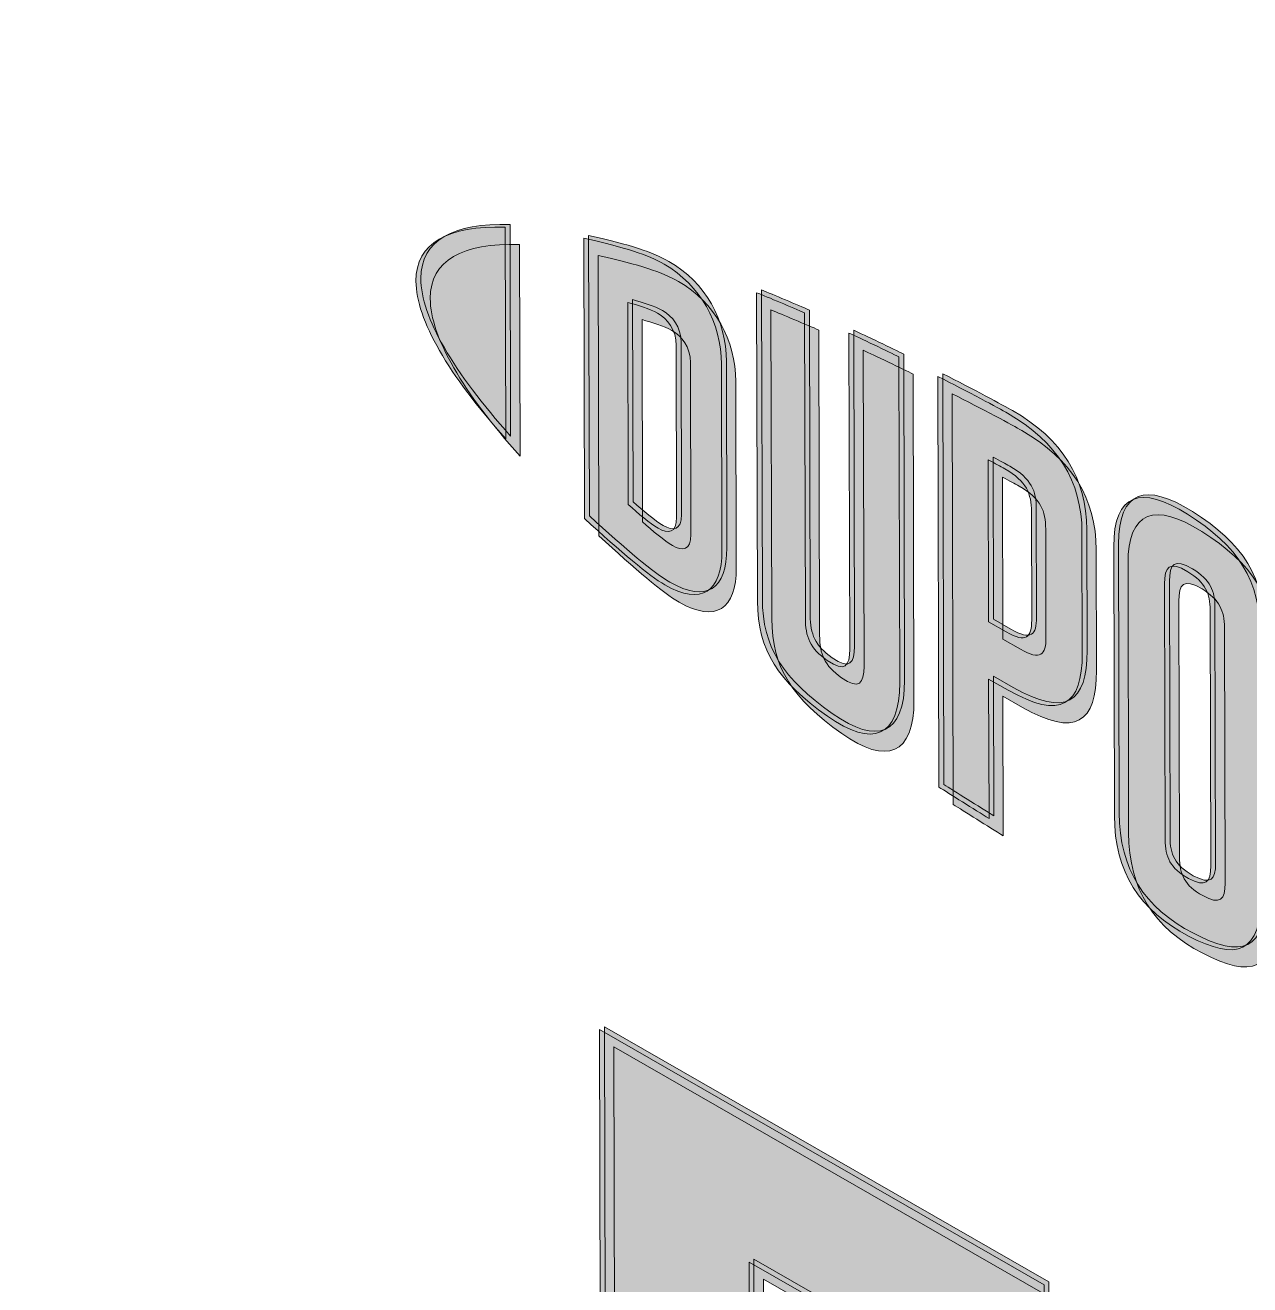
# Model space of a CAD drawing. Header units: inches. Extents: x -17.6 to 82.3, y -15.1 to 23.2.
# Drawn here: x 54.4845 to 54.6071, y -1.4089 to -1.2829 of the extents above; entities that cross this region are included whole.
import ezdxf

# ---------------------------------------------------------------- set-up
doc = ezdxf.new("R2010")
doc.units = ezdxf.units.IN
doc.header["$MEASUREMENT"] = 0
doc.layers.add('G-ANNO-TTLB', color=7, linetype='Continuous', lineweight=0)
doc.layers.add('TYVEK', color=7, linetype='Continuous', lineweight=0)

# ---------------------------------------------------------------- blocks, each defined once
blk = doc.blocks.new('Block_192')
at = {"layer": 'TYVEK', "true_color": 0x000000, "transparency": 33554687}
h = blk.add_hatch(color=18, dxfattribs=at)
h.dxf.hatch_style = 2
edge = h.paths.add_edge_path()
edge.add_spline(control_points=[(54.54363, -1.46938), (54.54363, -1.46938), (54.54343, -1.38509), (54.54343, -1.38509), (54.54343, -1.38509), (54.58792, -1.41063), (54.58792, -1.41063), (54.58792, -1.41063), (54.58795, -1.42532), (54.58795, -1.42532), (54.58795, -1.42532), (54.5584, -1.40835), (54.5584, -1.40835), (54.5584, -1.40835), (54.55845, -1.43123), (54.55845, -1.43123), (54.55845, -1.43123), (54.58331, -1.4455), (54.58331, -1.4455), (54.58331, -1.4455), (54.58334, -1.46019), (54.58334, -1.46019), (54.58334, -1.46019), (54.55849, -1.44592), (54.55849, -1.44592), (54.55849, -1.44592), (54.55857, -1.47796), (54.55857, -1.47796), (54.55857, -1.47796), (54.54363, -1.46938), (54.54363, -1.46938)], knot_values=[0, 0, 0, 0, 1, 1, 1, 2, 2, 2, 3, 3, 3, 4, 4, 4, 5, 5, 5, 6, 6, 6, 7, 7, 7, 8, 8, 8, 9, 9, 9, 10, 10, 10, 10], degree=3, periodic=0)
at = {"layer": 'TYVEK'}
blk.add_open_spline([(54.54363, -1.46938), (54.54363, -1.46938), (54.54343, -1.38509), (54.54343, -1.38509), (54.54343, -1.38509), (54.58792, -1.41063), (54.58792, -1.41063), (54.58792, -1.41063), (54.58795, -1.42532), (54.58795, -1.42532), (54.58795, -1.42532), (54.5584, -1.40835), (54.5584, -1.40835), (54.5584, -1.40835), (54.55845, -1.43123), (54.55845, -1.43123), (54.55845, -1.43123), (54.58331, -1.4455), (54.58331, -1.4455), (54.58331, -1.4455), (54.58334, -1.46019), (54.58334, -1.46019), (54.58334, -1.46019), (54.55849, -1.44592), (54.55849, -1.44592), (54.55849, -1.44592), (54.55857, -1.47796), (54.55857, -1.47796), (54.55857, -1.47796), (54.54363, -1.46938), (54.54363, -1.46938)], degree=3, knots=[0, 0, 0, 0, 1, 1, 1, 2, 2, 2, 3, 3, 3, 4, 4, 4, 5, 5, 5, 6, 6, 6, 7, 7, 7, 8, 8, 8, 9, 9, 9, 10, 10, 10, 10], dxfattribs=at)
blk = doc.blocks.new('Block_193')
at = {"layer": 'TYVEK', "true_color": 0x000000, "transparency": 33554687}
h = blk.add_hatch(color=18, dxfattribs=at)
h.dxf.hatch_style = 2
edge = h.paths.add_edge_path()
edge.add_spline(control_points=[(54.52506, -1.31021), (54.52507, -1.31408), (54.52834, -1.31959), (54.53404, -1.32597), (54.53404, -1.32597), (54.53399, -1.30481), (54.53399, -1.30481), (54.5283, -1.30463), (54.52505, -1.30636), (54.52506, -1.31021)], knot_values=[0, 0, 0, 0, 1, 1, 1, 2, 2, 2, 3, 3, 3, 3], degree=3, periodic=0)
h = blk.add_hatch(color=18, dxfattribs=at)
h.dxf.hatch_style = 2
edge = h.paths.add_edge_path()
edge.add_spline(control_points=[(54.55114, -1.33382), (54.55114, -1.33544), (54.5503, -1.3355), (54.54929, -1.33492), (54.5485, -1.33446), (54.54729, -1.33344), (54.54629, -1.33255), (54.54629, -1.33255), (54.54625, -1.31232), (54.54625, -1.31232), (54.54723, -1.31259), (54.54845, -1.31296), (54.54924, -1.31341), (54.55025, -1.31399), (54.55109, -1.31501), (54.5511, -1.31664), (54.5511, -1.31664), (54.55114, -1.33382), (54.55114, -1.33382)], knot_values=[0, 0, 0, 0, 1, 1, 1, 2, 2, 2, 3, 3, 3, 4, 4, 4, 5, 5, 5, 6, 6, 6, 6], degree=3, periodic=0)
edge = h.paths.add_edge_path()
edge.add_spline(control_points=[(54.54989, -1.3085), (54.5483, -1.30758), (54.546, -1.30681), (54.54186, -1.3059), (54.54186, -1.3059), (54.54192, -1.33395), (54.54192, -1.33395), (54.54558, -1.33732), (54.54837, -1.33967), (54.54996, -1.34059), (54.55363, -1.34269), (54.55569, -1.34129), (54.55568, -1.33714), (54.55568, -1.33714), (54.55563, -1.31852), (54.55563, -1.31852), (54.55562, -1.31437), (54.55355, -1.3106), (54.54989, -1.3085)], knot_values=[0, 0, 0, 0, 1, 1, 1, 2, 2, 2, 3, 3, 3, 4, 4, 4, 5, 5, 5, 6, 6, 6, 6], degree=3, periodic=0)
h = blk.add_hatch(color=18, dxfattribs=at)
h.dxf.hatch_style = 2
edge = h.paths.add_edge_path()
edge.add_spline(control_points=[(54.56846, -1.34704), (54.56846, -1.34867), (54.56798, -1.34942), (54.56622, -1.34816), (54.56449, -1.34693), (54.56403, -1.34582), (54.56402, -1.3439), (54.56402, -1.3439), (54.56395, -1.31337), (54.56395, -1.31337), (54.5628, -1.31286), (54.56025, -1.3118), (54.55915, -1.31135), (54.55915, -1.31135), (54.55923, -1.34223), (54.55923, -1.34223), (54.55924, -1.34716), (54.56132, -1.35026), (54.56623, -1.35373), (54.57073, -1.35691), (54.57347, -1.35587), (54.57346, -1.3504), (54.57346, -1.3504), (54.57338, -1.31778), (54.57338, -1.31778), (54.57244, -1.3173), (54.56937, -1.31583), (54.56838, -1.31539), (54.56838, -1.31539), (54.56846, -1.34704), (54.56846, -1.34704)], knot_values=[0, 0, 0, 0, 1, 1, 1, 2, 2, 2, 3, 3, 3, 4, 4, 4, 5, 5, 5, 6, 6, 6, 7, 7, 7, 8, 8, 8, 9, 9, 9, 10, 10, 10, 10], degree=3, periodic=0)
h = blk.add_hatch(color=18, dxfattribs=at)
h.dxf.hatch_style = 2
edge = h.paths.add_edge_path()
edge.add_spline(control_points=[(54.58667, -1.34411), (54.58667, -1.34587), (54.58614, -1.34646), (54.58411, -1.3453), (54.58411, -1.3453), (54.58235, -1.3443), (54.58235, -1.3443), (54.58235, -1.3443), (54.58231, -1.32808), (54.58231, -1.32808), (54.58309, -1.32849), (54.58351, -1.32871), (54.58398, -1.32898), (54.58618, -1.33025), (54.58664, -1.33147), (54.58664, -1.33327), (54.58664, -1.33327), (54.58667, -1.34411), (54.58667, -1.34411)], knot_values=[0, 0, 0, 0, 1, 1, 1, 2, 2, 2, 3, 3, 3, 4, 4, 4, 5, 5, 5, 6, 6, 6, 6], degree=3, periodic=0)
edge = h.paths.add_edge_path()
edge.add_spline(control_points=[(54.58426, -1.32342), (54.58338, -1.32292), (54.58021, -1.32122), (54.57729, -1.31974), (54.57729, -1.31974), (54.57739, -1.36083), (54.57739, -1.36083), (54.57838, -1.36146), (54.58099, -1.36311), (54.5824, -1.36396), (54.5824, -1.36396), (54.58236, -1.35001), (54.58236, -1.35001), (54.58236, -1.35001), (54.58432, -1.35113), (54.58432, -1.35113), (54.58957, -1.35412), (54.59174, -1.35266), (54.59173, -1.34744), (54.59173, -1.34744), (54.5917, -1.33534), (54.5917, -1.33534), (54.59169, -1.33023), (54.58923, -1.32627), (54.58426, -1.32342)], knot_values=[0, 0, 0, 0, 1, 1, 1, 2, 2, 2, 3, 3, 3, 4, 4, 4, 5, 5, 5, 6, 6, 6, 7, 7, 7, 8, 8, 8, 8], degree=3, periodic=0)
h = blk.add_hatch(color=18, dxfattribs=at)
h.dxf.hatch_style = 2
edge = h.paths.add_edge_path()
edge.add_spline(control_points=[(54.60459, -1.36872), (54.60459, -1.37034), (54.60412, -1.37092), (54.60235, -1.36996), (54.60053, -1.36897), (54.60003, -1.36779), (54.60002, -1.3661), (54.60002, -1.3661), (54.59996, -1.34049), (54.59996, -1.34049), (54.59996, -1.33881), (54.60045, -1.33816), (54.60228, -1.33927), (54.60405, -1.34034), (54.60452, -1.34148), (54.60452, -1.34311), (54.60452, -1.34311), (54.60459, -1.36872), (54.60459, -1.36872)], knot_values=[0, 0, 0, 0, 1, 1, 1, 2, 2, 2, 3, 3, 3, 4, 4, 4, 5, 5, 5, 6, 6, 6, 6], degree=3, periodic=0)
edge = h.paths.add_edge_path()
edge.add_spline(control_points=[(54.60226, -1.33352), (54.59762, -1.3306), (54.59486, -1.33138), (54.59488, -1.33679), (54.59488, -1.33679), (54.59494, -1.36367), (54.59494, -1.36367), (54.59496, -1.36938), (54.59746, -1.37316), (54.60236, -1.37573), (54.60716, -1.37824), (54.60966, -1.37758), (54.60964, -1.3715), (54.60964, -1.3715), (54.60958, -1.34585), (54.60958, -1.34585), (54.60957, -1.34006), (54.6073, -1.3367), (54.60226, -1.33352)], knot_values=[0, 0, 0, 0, 1, 1, 1, 2, 2, 2, 3, 3, 3, 4, 4, 4, 5, 5, 5, 6, 6, 6, 6], degree=3, periodic=0)
at = {"layer": 'TYVEK'}
for points, knots in [([(54.52506, -1.31021), (54.52507, -1.31408), (54.52834, -1.31959), (54.53404, -1.32597), (54.53404, -1.32597), (54.53399, -1.30481), (54.53399, -1.30481), (54.5283, -1.30463), (54.52505, -1.30636), (54.52506, -1.31021)], [0, 0, 0, 0, 1, 1, 1, 2, 2, 2, 3, 3, 3, 3]), ([(54.54989, -1.3085), (54.5483, -1.30758), (54.546, -1.30681), (54.54186, -1.3059), (54.54186, -1.3059), (54.54192, -1.33395), (54.54192, -1.33395), (54.54558, -1.33732), (54.54837, -1.33967), (54.54996, -1.34059), (54.55363, -1.34269), (54.55569, -1.34129), (54.55568, -1.33714), (54.55568, -1.33714), (54.55563, -1.31852), (54.55563, -1.31852), (54.55562, -1.31437), (54.55355, -1.3106), (54.54989, -1.3085)], [0, 0, 0, 0, 1, 1, 1, 2, 2, 2, 3, 3, 3, 4, 4, 4, 5, 5, 5, 6, 6, 6, 6]), ([(54.56846, -1.34704), (54.56846, -1.34867), (54.56798, -1.34942), (54.56622, -1.34816), (54.56449, -1.34693), (54.56403, -1.34582), (54.56402, -1.3439), (54.56402, -1.3439), (54.56395, -1.31337), (54.56395, -1.31337), (54.5628, -1.31286), (54.56025, -1.3118), (54.55915, -1.31135), (54.55915, -1.31135), (54.55923, -1.34223), (54.55923, -1.34223), (54.55924, -1.34716), (54.56132, -1.35026), (54.56623, -1.35373), (54.57073, -1.35691), (54.57347, -1.35587), (54.57346, -1.3504), (54.57346, -1.3504), (54.57338, -1.31778), (54.57338, -1.31778), (54.57244, -1.3173), (54.56937, -1.31583), (54.56838, -1.31539), (54.56838, -1.31539), (54.56846, -1.34704), (54.56846, -1.34704)], [0, 0, 0, 0, 1, 1, 1, 2, 2, 2, 3, 3, 3, 4, 4, 4, 5, 5, 5, 6, 6, 6, 7, 7, 7, 8, 8, 8, 9, 9, 9, 10, 10, 10, 10]), ([(54.55114, -1.33382), (54.55114, -1.33544), (54.5503, -1.3355), (54.54929, -1.33492), (54.5485, -1.33446), (54.54729, -1.33344), (54.54629, -1.33255), (54.54629, -1.33255), (54.54625, -1.31232), (54.54625, -1.31232), (54.54723, -1.31259), (54.54845, -1.31296), (54.54924, -1.31341), (54.55025, -1.31399), (54.55109, -1.31501), (54.5511, -1.31664), (54.5511, -1.31664), (54.55114, -1.33382), (54.55114, -1.33382)], [0, 0, 0, 0, 1, 1, 1, 2, 2, 2, 3, 3, 3, 4, 4, 4, 5, 5, 5, 6, 6, 6, 6]), ([(54.58426, -1.32342), (54.58338, -1.32292), (54.58021, -1.32122), (54.57729, -1.31974), (54.57729, -1.31974), (54.57739, -1.36083), (54.57739, -1.36083), (54.57838, -1.36146), (54.58099, -1.36311), (54.5824, -1.36396), (54.5824, -1.36396), (54.58236, -1.35001), (54.58236, -1.35001), (54.58236, -1.35001), (54.58432, -1.35113), (54.58432, -1.35113), (54.58957, -1.35412), (54.59174, -1.35266), (54.59173, -1.34744), (54.59173, -1.34744), (54.5917, -1.33534), (54.5917, -1.33534), (54.59169, -1.33023), (54.58923, -1.32627), (54.58426, -1.32342)], [0, 0, 0, 0, 1, 1, 1, 2, 2, 2, 3, 3, 3, 4, 4, 4, 5, 5, 5, 6, 6, 6, 7, 7, 7, 8, 8, 8, 8]), ([(54.58667, -1.34411), (54.58667, -1.34587), (54.58614, -1.34646), (54.58411, -1.3453), (54.58411, -1.3453), (54.58235, -1.3443), (54.58235, -1.3443), (54.58235, -1.3443), (54.58231, -1.32808), (54.58231, -1.32808), (54.58309, -1.32849), (54.58351, -1.32871), (54.58398, -1.32898), (54.58618, -1.33025), (54.58664, -1.33147), (54.58664, -1.33327), (54.58664, -1.33327), (54.58667, -1.34411), (54.58667, -1.34411)], [0, 0, 0, 0, 1, 1, 1, 2, 2, 2, 3, 3, 3, 4, 4, 4, 5, 5, 5, 6, 6, 6, 6]), ([(54.60226, -1.33352), (54.59762, -1.3306), (54.59486, -1.33138), (54.59488, -1.33679), (54.59488, -1.33679), (54.59494, -1.36367), (54.59494, -1.36367), (54.59496, -1.36938), (54.59746, -1.37316), (54.60236, -1.37573), (54.60716, -1.37824), (54.60966, -1.37758), (54.60964, -1.3715), (54.60964, -1.3715), (54.60958, -1.34585), (54.60958, -1.34585), (54.60957, -1.34006), (54.6073, -1.3367), (54.60226, -1.33352)], [0, 0, 0, 0, 1, 1, 1, 2, 2, 2, 3, 3, 3, 4, 4, 4, 5, 5, 5, 6, 6, 6, 6]), ([(54.60459, -1.36872), (54.60459, -1.37034), (54.60412, -1.37092), (54.60235, -1.36996), (54.60053, -1.36897), (54.60003, -1.36779), (54.60002, -1.3661), (54.60002, -1.3661), (54.59996, -1.34049), (54.59996, -1.34049), (54.59996, -1.33881), (54.60045, -1.33816), (54.60228, -1.33927), (54.60405, -1.34034), (54.60452, -1.34148), (54.60452, -1.34311), (54.60452, -1.34311), (54.60459, -1.36872), (54.60459, -1.36872)], [0, 0, 0, 0, 1, 1, 1, 2, 2, 2, 3, 3, 3, 4, 4, 4, 5, 5, 5, 6, 6, 6, 6])]:
    blk.add_open_spline(points, degree=3, knots=knots, dxfattribs=at)
blk = doc.blocks.new('Block_191')
at = {"layer": 'TYVEK'}
for name in ['Block_193', 'Block_192']:
    blk.add_blockref(name, (0, 0), dxfattribs=at)
blk = doc.blocks.new('Block_203')
at = {"layer": 'TYVEK', "true_color": 0x000000, "transparency": 33554687}
h = blk.add_hatch(color=18, dxfattribs=at)
h.dxf.hatch_style = 2
edge = h.paths.add_edge_path()
edge.add_spline(control_points=[(54.54269, -1.46738), (54.54269, -1.46738), (54.54248, -1.38308), (54.54248, -1.38308), (54.54248, -1.38308), (54.58697, -1.40862), (54.58697, -1.40862), (54.58697, -1.40862), (54.58701, -1.42332), (54.58701, -1.42332), (54.58701, -1.42332), (54.55745, -1.40635), (54.55745, -1.40635), (54.55745, -1.40635), (54.55751, -1.42923), (54.55751, -1.42923), (54.55751, -1.42923), (54.58237, -1.4435), (54.58237, -1.4435), (54.58237, -1.4435), (54.5824, -1.45819), (54.5824, -1.45819), (54.5824, -1.45819), (54.55755, -1.44392), (54.55755, -1.44392), (54.55755, -1.44392), (54.55762, -1.47595), (54.55762, -1.47595), (54.55762, -1.47595), (54.54269, -1.46738), (54.54269, -1.46738)], knot_values=[0, 0, 0, 0, 1, 1, 1, 2, 2, 2, 3, 3, 3, 4, 4, 4, 5, 5, 5, 6, 6, 6, 7, 7, 7, 8, 8, 8, 9, 9, 9, 10, 10, 10, 10], degree=3, periodic=0)
at = {"layer": 'TYVEK'}
blk.add_open_spline([(54.54269, -1.46738), (54.54269, -1.46738), (54.54248, -1.38308), (54.54248, -1.38308), (54.54248, -1.38308), (54.58697, -1.40862), (54.58697, -1.40862), (54.58697, -1.40862), (54.58701, -1.42332), (54.58701, -1.42332), (54.58701, -1.42332), (54.55745, -1.40635), (54.55745, -1.40635), (54.55745, -1.40635), (54.55751, -1.42923), (54.55751, -1.42923), (54.55751, -1.42923), (54.58237, -1.4435), (54.58237, -1.4435), (54.58237, -1.4435), (54.5824, -1.45819), (54.5824, -1.45819), (54.5824, -1.45819), (54.55755, -1.44392), (54.55755, -1.44392), (54.55755, -1.44392), (54.55762, -1.47595), (54.55762, -1.47595), (54.55762, -1.47595), (54.54269, -1.46738), (54.54269, -1.46738)], degree=3, knots=[0, 0, 0, 0, 1, 1, 1, 2, 2, 2, 3, 3, 3, 4, 4, 4, 5, 5, 5, 6, 6, 6, 7, 7, 7, 8, 8, 8, 9, 9, 9, 10, 10, 10, 10], dxfattribs=at)
blk = doc.blocks.new('Block_204')
at = {"layer": 'TYVEK', "true_color": 0x000000, "transparency": 33554687}
h = blk.add_hatch(color=18, dxfattribs=at)
h.dxf.hatch_style = 2
edge = h.paths.add_edge_path()
edge.add_spline(control_points=[(54.52412, -1.3082), (54.52412, -1.31208), (54.5274, -1.31758), (54.5331, -1.32397), (54.5331, -1.32397), (54.53305, -1.30281), (54.53305, -1.30281), (54.52736, -1.30263), (54.52411, -1.30436), (54.52412, -1.3082)], knot_values=[0, 0, 0, 0, 1, 1, 1, 2, 2, 2, 3, 3, 3, 3], degree=3, periodic=0)
h = blk.add_hatch(color=18, dxfattribs=at)
h.dxf.hatch_style = 2
edge = h.paths.add_edge_path()
edge.add_spline(control_points=[(54.5502, -1.33181), (54.5502, -1.33344), (54.54936, -1.33349), (54.54835, -1.33291), (54.54756, -1.33246), (54.54634, -1.33143), (54.54535, -1.33055), (54.54535, -1.33055), (54.5453, -1.31032), (54.5453, -1.31032), (54.54629, -1.31059), (54.54751, -1.31095), (54.54829, -1.3114), (54.54931, -1.31199), (54.55015, -1.31301), (54.55016, -1.31463), (54.55016, -1.31463), (54.5502, -1.33181), (54.5502, -1.33181)], knot_values=[0, 0, 0, 0, 1, 1, 1, 2, 2, 2, 3, 3, 3, 4, 4, 4, 5, 5, 5, 6, 6, 6, 6], degree=3, periodic=0)
edge = h.paths.add_edge_path()
edge.add_spline(control_points=[(54.54894, -1.30649), (54.54735, -1.30558), (54.54506, -1.30481), (54.54091, -1.3039), (54.54091, -1.3039), (54.54098, -1.33195), (54.54098, -1.33195), (54.54464, -1.33532), (54.54743, -1.33767), (54.54902, -1.33858), (54.55269, -1.34069), (54.55475, -1.33929), (54.55474, -1.33514), (54.55474, -1.33514), (54.55469, -1.31652), (54.55469, -1.31652), (54.55468, -1.31237), (54.55261, -1.3086), (54.54894, -1.30649)], knot_values=[0, 0, 0, 0, 1, 1, 1, 2, 2, 2, 3, 3, 3, 4, 4, 4, 5, 5, 5, 6, 6, 6, 6], degree=3, periodic=0)
h = blk.add_hatch(color=18, dxfattribs=at)
h.dxf.hatch_style = 2
edge = h.paths.add_edge_path()
edge.add_spline(control_points=[(54.56751, -1.34504), (54.56752, -1.34666), (54.56704, -1.34741), (54.56528, -1.34616), (54.56355, -1.34493), (54.56309, -1.34382), (54.56308, -1.34189), (54.56308, -1.34189), (54.56301, -1.31137), (54.56301, -1.31137), (54.56186, -1.31085), (54.55931, -1.3098), (54.55821, -1.30935), (54.55821, -1.30935), (54.55829, -1.34022), (54.55829, -1.34022), (54.5583, -1.34515), (54.56038, -1.34826), (54.56529, -1.35173), (54.56979, -1.35491), (54.57253, -1.35386), (54.57252, -1.34839), (54.57252, -1.34839), (54.57244, -1.31578), (54.57244, -1.31578), (54.5715, -1.3153), (54.56843, -1.31383), (54.56744, -1.31338), (54.56744, -1.31338), (54.56751, -1.34504), (54.56751, -1.34504)], knot_values=[0, 0, 0, 0, 1, 1, 1, 2, 2, 2, 3, 3, 3, 4, 4, 4, 5, 5, 5, 6, 6, 6, 7, 7, 7, 8, 8, 8, 9, 9, 9, 10, 10, 10, 10], degree=3, periodic=0)
h = blk.add_hatch(color=18, dxfattribs=at)
h.dxf.hatch_style = 2
edge = h.paths.add_edge_path()
edge.add_spline(control_points=[(54.58573, -1.3421), (54.58573, -1.34387), (54.5852, -1.34446), (54.58316, -1.3433), (54.58316, -1.3433), (54.58141, -1.34229), (54.58141, -1.34229), (54.58141, -1.34229), (54.58137, -1.32608), (54.58137, -1.32608), (54.58215, -1.32648), (54.58257, -1.32671), (54.58304, -1.32698), (54.58524, -1.32824), (54.5857, -1.32947), (54.5857, -1.33127), (54.5857, -1.33127), (54.58573, -1.3421), (54.58573, -1.3421)], knot_values=[0, 0, 0, 0, 1, 1, 1, 2, 2, 2, 3, 3, 3, 4, 4, 4, 5, 5, 5, 6, 6, 6, 6], degree=3, periodic=0)
edge = h.paths.add_edge_path()
edge.add_spline(control_points=[(54.58331, -1.32141), (54.58244, -1.32091), (54.57927, -1.31922), (54.57635, -1.31774), (54.57635, -1.31774), (54.57645, -1.35883), (54.57645, -1.35883), (54.57744, -1.35946), (54.58005, -1.36111), (54.58146, -1.36196), (54.58146, -1.36196), (54.58142, -1.34801), (54.58142, -1.34801), (54.58142, -1.34801), (54.58338, -1.34912), (54.58338, -1.34912), (54.58863, -1.35212), (54.5908, -1.35066), (54.59079, -1.34544), (54.59079, -1.34544), (54.59076, -1.33333), (54.59076, -1.33333), (54.59074, -1.32822), (54.58829, -1.32427), (54.58331, -1.32141)], knot_values=[0, 0, 0, 0, 1, 1, 1, 2, 2, 2, 3, 3, 3, 4, 4, 4, 5, 5, 5, 6, 6, 6, 7, 7, 7, 8, 8, 8, 8], degree=3, periodic=0)
h = blk.add_hatch(color=18, dxfattribs=at)
h.dxf.hatch_style = 2
edge = h.paths.add_edge_path()
edge.add_spline(control_points=[(54.60364, -1.36672), (54.60365, -1.36834), (54.60318, -1.36891), (54.60141, -1.36796), (54.59958, -1.36697), (54.59909, -1.36578), (54.59908, -1.3641), (54.59908, -1.3641), (54.59902, -1.33849), (54.59902, -1.33849), (54.59902, -1.3368), (54.59951, -1.33616), (54.60133, -1.33726), (54.60311, -1.33834), (54.60358, -1.33948), (54.60358, -1.3411), (54.60358, -1.3411), (54.60364, -1.36672), (54.60364, -1.36672)], knot_values=[0, 0, 0, 0, 1, 1, 1, 2, 2, 2, 3, 3, 3, 4, 4, 4, 5, 5, 5, 6, 6, 6, 6], degree=3, periodic=0)
edge = h.paths.add_edge_path()
edge.add_spline(control_points=[(54.60132, -1.33152), (54.59668, -1.3286), (54.59392, -1.32938), (54.59394, -1.33479), (54.59394, -1.33479), (54.594, -1.36166), (54.594, -1.36166), (54.59402, -1.36737), (54.59652, -1.37116), (54.60142, -1.37373), (54.60622, -1.37624), (54.60872, -1.37557), (54.6087, -1.3695), (54.6087, -1.3695), (54.60864, -1.34385), (54.60864, -1.34385), (54.60862, -1.33806), (54.60636, -1.3347), (54.60132, -1.33152)], knot_values=[0, 0, 0, 0, 1, 1, 1, 2, 2, 2, 3, 3, 3, 4, 4, 4, 5, 5, 5, 6, 6, 6, 6], degree=3, periodic=0)
at = {"layer": 'TYVEK'}
for points, knots in [([(54.52412, -1.3082), (54.52412, -1.31208), (54.5274, -1.31758), (54.5331, -1.32397), (54.5331, -1.32397), (54.53305, -1.30281), (54.53305, -1.30281), (54.52736, -1.30263), (54.52411, -1.30436), (54.52412, -1.3082)], [0, 0, 0, 0, 1, 1, 1, 2, 2, 2, 3, 3, 3, 3]), ([(54.54894, -1.30649), (54.54735, -1.30558), (54.54506, -1.30481), (54.54091, -1.3039), (54.54091, -1.3039), (54.54098, -1.33195), (54.54098, -1.33195), (54.54464, -1.33532), (54.54743, -1.33767), (54.54902, -1.33858), (54.55269, -1.34069), (54.55475, -1.33929), (54.55474, -1.33514), (54.55474, -1.33514), (54.55469, -1.31652), (54.55469, -1.31652), (54.55468, -1.31237), (54.55261, -1.3086), (54.54894, -1.30649)], [0, 0, 0, 0, 1, 1, 1, 2, 2, 2, 3, 3, 3, 4, 4, 4, 5, 5, 5, 6, 6, 6, 6]), ([(54.56751, -1.34504), (54.56752, -1.34666), (54.56704, -1.34741), (54.56528, -1.34616), (54.56355, -1.34493), (54.56309, -1.34382), (54.56308, -1.34189), (54.56308, -1.34189), (54.56301, -1.31137), (54.56301, -1.31137), (54.56186, -1.31085), (54.55931, -1.3098), (54.55821, -1.30935), (54.55821, -1.30935), (54.55829, -1.34022), (54.55829, -1.34022), (54.5583, -1.34515), (54.56038, -1.34826), (54.56529, -1.35173), (54.56979, -1.35491), (54.57253, -1.35386), (54.57252, -1.34839), (54.57252, -1.34839), (54.57244, -1.31578), (54.57244, -1.31578), (54.5715, -1.3153), (54.56843, -1.31383), (54.56744, -1.31338), (54.56744, -1.31338), (54.56751, -1.34504), (54.56751, -1.34504)], [0, 0, 0, 0, 1, 1, 1, 2, 2, 2, 3, 3, 3, 4, 4, 4, 5, 5, 5, 6, 6, 6, 7, 7, 7, 8, 8, 8, 9, 9, 9, 10, 10, 10, 10]), ([(54.5502, -1.33181), (54.5502, -1.33344), (54.54936, -1.33349), (54.54835, -1.33291), (54.54756, -1.33246), (54.54634, -1.33143), (54.54535, -1.33055), (54.54535, -1.33055), (54.5453, -1.31032), (54.5453, -1.31032), (54.54629, -1.31059), (54.54751, -1.31095), (54.54829, -1.3114), (54.54931, -1.31199), (54.55015, -1.31301), (54.55016, -1.31463), (54.55016, -1.31463), (54.5502, -1.33181), (54.5502, -1.33181)], [0, 0, 0, 0, 1, 1, 1, 2, 2, 2, 3, 3, 3, 4, 4, 4, 5, 5, 5, 6, 6, 6, 6]), ([(54.58331, -1.32141), (54.58244, -1.32091), (54.57927, -1.31922), (54.57635, -1.31774), (54.57635, -1.31774), (54.57645, -1.35883), (54.57645, -1.35883), (54.57744, -1.35946), (54.58005, -1.36111), (54.58146, -1.36196), (54.58146, -1.36196), (54.58142, -1.34801), (54.58142, -1.34801), (54.58142, -1.34801), (54.58338, -1.34912), (54.58338, -1.34912), (54.58863, -1.35212), (54.5908, -1.35066), (54.59079, -1.34544), (54.59079, -1.34544), (54.59076, -1.33333), (54.59076, -1.33333), (54.59074, -1.32822), (54.58829, -1.32427), (54.58331, -1.32141)], [0, 0, 0, 0, 1, 1, 1, 2, 2, 2, 3, 3, 3, 4, 4, 4, 5, 5, 5, 6, 6, 6, 7, 7, 7, 8, 8, 8, 8]), ([(54.58573, -1.3421), (54.58573, -1.34387), (54.5852, -1.34446), (54.58316, -1.3433), (54.58316, -1.3433), (54.58141, -1.34229), (54.58141, -1.34229), (54.58141, -1.34229), (54.58137, -1.32608), (54.58137, -1.32608), (54.58215, -1.32648), (54.58257, -1.32671), (54.58304, -1.32698), (54.58524, -1.32824), (54.5857, -1.32947), (54.5857, -1.33127), (54.5857, -1.33127), (54.58573, -1.3421), (54.58573, -1.3421)], [0, 0, 0, 0, 1, 1, 1, 2, 2, 2, 3, 3, 3, 4, 4, 4, 5, 5, 5, 6, 6, 6, 6]), ([(54.60132, -1.33152), (54.59668, -1.3286), (54.59392, -1.32938), (54.59394, -1.33479), (54.59394, -1.33479), (54.594, -1.36166), (54.594, -1.36166), (54.59402, -1.36737), (54.59652, -1.37116), (54.60142, -1.37373), (54.60622, -1.37624), (54.60872, -1.37557), (54.6087, -1.3695), (54.6087, -1.3695), (54.60864, -1.34385), (54.60864, -1.34385), (54.60862, -1.33806), (54.60636, -1.3347), (54.60132, -1.33152)], [0, 0, 0, 0, 1, 1, 1, 2, 2, 2, 3, 3, 3, 4, 4, 4, 5, 5, 5, 6, 6, 6, 6]), ([(54.60364, -1.36672), (54.60365, -1.36834), (54.60318, -1.36891), (54.60141, -1.36796), (54.59958, -1.36697), (54.59909, -1.36578), (54.59908, -1.3641), (54.59908, -1.3641), (54.59902, -1.33849), (54.59902, -1.33849), (54.59902, -1.3368), (54.59951, -1.33616), (54.60133, -1.33726), (54.60311, -1.33834), (54.60358, -1.33948), (54.60358, -1.3411), (54.60358, -1.3411), (54.60364, -1.36672), (54.60364, -1.36672)], [0, 0, 0, 0, 1, 1, 1, 2, 2, 2, 3, 3, 3, 4, 4, 4, 5, 5, 5, 6, 6, 6, 6])]:
    blk.add_open_spline(points, degree=3, knots=knots, dxfattribs=at)
blk = doc.blocks.new('Block_202')
at = {"layer": 'TYVEK'}
for name in ['Block_204', 'Block_203']:
    blk.add_blockref(name, (0, 0), dxfattribs=at)
blk = doc.blocks.new('Block_212')
at = {"layer": 'TYVEK', "true_color": 0x000000, "transparency": 33554687}
h = blk.add_hatch(color=18, dxfattribs=at)
h.dxf.hatch_style = 2
edge = h.paths.add_edge_path()
edge.add_spline(control_points=[(54.5422, -1.46765), (54.5422, -1.46765), (54.542, -1.38336), (54.542, -1.38336), (54.542, -1.38336), (54.58649, -1.4089), (54.58649, -1.4089), (54.58649, -1.4089), (54.58652, -1.42359), (54.58652, -1.42359), (54.58652, -1.42359), (54.55697, -1.40662), (54.55697, -1.40662), (54.55697, -1.40662), (54.55702, -1.4295), (54.55702, -1.4295), (54.55702, -1.4295), (54.58188, -1.44377), (54.58188, -1.44377), (54.58188, -1.44377), (54.58191, -1.45846), (54.58191, -1.45846), (54.58191, -1.45846), (54.55706, -1.44419), (54.55706, -1.44419), (54.55706, -1.44419), (54.55714, -1.47623), (54.55714, -1.47623), (54.55714, -1.47623), (54.5422, -1.46765), (54.5422, -1.46765)], knot_values=[0, 0, 0, 0, 1, 1, 1, 2, 2, 2, 3, 3, 3, 4, 4, 4, 5, 5, 5, 6, 6, 6, 7, 7, 7, 8, 8, 8, 9, 9, 9, 10, 10, 10, 10], degree=3, periodic=0)
at = {"layer": 'TYVEK'}
blk.add_open_spline([(54.5422, -1.46765), (54.5422, -1.46765), (54.542, -1.38336), (54.542, -1.38336), (54.542, -1.38336), (54.58649, -1.4089), (54.58649, -1.4089), (54.58649, -1.4089), (54.58652, -1.42359), (54.58652, -1.42359), (54.58652, -1.42359), (54.55697, -1.40662), (54.55697, -1.40662), (54.55697, -1.40662), (54.55702, -1.4295), (54.55702, -1.4295), (54.55702, -1.4295), (54.58188, -1.44377), (54.58188, -1.44377), (54.58188, -1.44377), (54.58191, -1.45846), (54.58191, -1.45846), (54.58191, -1.45846), (54.55706, -1.44419), (54.55706, -1.44419), (54.55706, -1.44419), (54.55714, -1.47623), (54.55714, -1.47623), (54.55714, -1.47623), (54.5422, -1.46765), (54.5422, -1.46765)], degree=3, knots=[0, 0, 0, 0, 1, 1, 1, 2, 2, 2, 3, 3, 3, 4, 4, 4, 5, 5, 5, 6, 6, 6, 7, 7, 7, 8, 8, 8, 9, 9, 9, 10, 10, 10, 10], dxfattribs=at)
blk = doc.blocks.new('Block_213')
at = {"layer": 'TYVEK', "true_color": 0x000000, "transparency": 33554687}
h = blk.add_hatch(color=18, dxfattribs=at)
h.dxf.hatch_style = 2
edge = h.paths.add_edge_path()
edge.add_spline(control_points=[(54.52363, -1.30847), (54.52364, -1.31235), (54.52691, -1.31786), (54.53261, -1.32424), (54.53261, -1.32424), (54.53256, -1.30308), (54.53256, -1.30308), (54.52687, -1.3029), (54.52362, -1.30463), (54.52363, -1.30847)], knot_values=[0, 0, 0, 0, 1, 1, 1, 2, 2, 2, 3, 3, 3, 3], degree=3, periodic=0)
h = blk.add_hatch(color=18, dxfattribs=at)
h.dxf.hatch_style = 2
edge = h.paths.add_edge_path()
edge.add_spline(control_points=[(54.54971, -1.33209), (54.54971, -1.33371), (54.54887, -1.33377), (54.54786, -1.33319), (54.54707, -1.33273), (54.54586, -1.33171), (54.54487, -1.33082), (54.54487, -1.33082), (54.54482, -1.31059), (54.54482, -1.31059), (54.54581, -1.31086), (54.54702, -1.31123), (54.54781, -1.31168), (54.54882, -1.31226), (54.54966, -1.31328), (54.54967, -1.31491), (54.54967, -1.31491), (54.54971, -1.33209), (54.54971, -1.33209)], knot_values=[0, 0, 0, 0, 1, 1, 1, 2, 2, 2, 3, 3, 3, 4, 4, 4, 5, 5, 5, 6, 6, 6, 6], degree=3, periodic=0)
edge = h.paths.add_edge_path()
edge.add_spline(control_points=[(54.54846, -1.30677), (54.54687, -1.30585), (54.54457, -1.30508), (54.54043, -1.30417), (54.54043, -1.30417), (54.5405, -1.33222), (54.5405, -1.33222), (54.54415, -1.33559), (54.54694, -1.33794), (54.54853, -1.33886), (54.5522, -1.34096), (54.55426, -1.33956), (54.55425, -1.33541), (54.55425, -1.33541), (54.5542, -1.31679), (54.5542, -1.31679), (54.55419, -1.31264), (54.55212, -1.30887), (54.54846, -1.30677)], knot_values=[0, 0, 0, 0, 1, 1, 1, 2, 2, 2, 3, 3, 3, 4, 4, 4, 5, 5, 5, 6, 6, 6, 6], degree=3, periodic=0)
h = blk.add_hatch(color=18, dxfattribs=at)
h.dxf.hatch_style = 2
edge = h.paths.add_edge_path()
edge.add_spline(control_points=[(54.56703, -1.34531), (54.56703, -1.34694), (54.56655, -1.34768), (54.56479, -1.34643), (54.56306, -1.3452), (54.5626, -1.34409), (54.56259, -1.34217), (54.56259, -1.34217), (54.56252, -1.31164), (54.56252, -1.31164), (54.56137, -1.31113), (54.55882, -1.31007), (54.55772, -1.30962), (54.55772, -1.30962), (54.5578, -1.3405), (54.5578, -1.3405), (54.55781, -1.34542), (54.55989, -1.34853), (54.5648, -1.352), (54.5693, -1.35518), (54.57205, -1.35414), (54.57203, -1.34867), (54.57203, -1.34867), (54.57195, -1.31605), (54.57195, -1.31605), (54.57101, -1.31557), (54.56794, -1.3141), (54.56695, -1.31366), (54.56695, -1.31366), (54.56703, -1.34531), (54.56703, -1.34531)], knot_values=[0, 0, 0, 0, 1, 1, 1, 2, 2, 2, 3, 3, 3, 4, 4, 4, 5, 5, 5, 6, 6, 6, 7, 7, 7, 8, 8, 8, 9, 9, 9, 10, 10, 10, 10], degree=3, periodic=0)
h = blk.add_hatch(color=18, dxfattribs=at)
h.dxf.hatch_style = 2
edge = h.paths.add_edge_path()
edge.add_spline(control_points=[(54.58524, -1.34238), (54.58524, -1.34414), (54.58471, -1.34473), (54.58268, -1.34357), (54.58268, -1.34357), (54.58092, -1.34257), (54.58092, -1.34257), (54.58092, -1.34257), (54.58088, -1.32635), (54.58088, -1.32635), (54.58166, -1.32676), (54.58208, -1.32698), (54.58255, -1.32725), (54.58475, -1.32852), (54.58521, -1.32974), (54.58521, -1.33154), (54.58521, -1.33154), (54.58524, -1.34238), (54.58524, -1.34238)], knot_values=[0, 0, 0, 0, 1, 1, 1, 2, 2, 2, 3, 3, 3, 4, 4, 4, 5, 5, 5, 6, 6, 6, 6], degree=3, periodic=0)
edge = h.paths.add_edge_path()
edge.add_spline(control_points=[(54.58283, -1.32168), (54.58196, -1.32119), (54.57878, -1.31949), (54.57586, -1.31801), (54.57586, -1.31801), (54.57596, -1.3591), (54.57596, -1.3591), (54.57695, -1.35973), (54.57956, -1.36138), (54.58097, -1.36223), (54.58097, -1.36223), (54.58093, -1.34828), (54.58093, -1.34828), (54.58093, -1.34828), (54.58289, -1.3494), (54.58289, -1.3494), (54.58814, -1.35239), (54.59031, -1.35093), (54.5903, -1.34571), (54.5903, -1.34571), (54.59027, -1.33361), (54.59027, -1.33361), (54.59026, -1.3285), (54.5878, -1.32454), (54.58283, -1.32168)], knot_values=[0, 0, 0, 0, 1, 1, 1, 2, 2, 2, 3, 3, 3, 4, 4, 4, 5, 5, 5, 6, 6, 6, 7, 7, 7, 8, 8, 8, 8], degree=3, periodic=0)
h = blk.add_hatch(color=18, dxfattribs=at)
h.dxf.hatch_style = 2
edge = h.paths.add_edge_path()
edge.add_spline(control_points=[(54.60316, -1.36699), (54.60316, -1.36861), (54.60269, -1.36919), (54.60092, -1.36823), (54.5991, -1.36724), (54.5986, -1.36606), (54.5986, -1.36437), (54.5986, -1.36437), (54.59853, -1.33876), (54.59853, -1.33876), (54.59853, -1.33707), (54.59902, -1.33643), (54.60085, -1.33754), (54.60262, -1.33861), (54.60309, -1.33975), (54.60309, -1.34138), (54.60309, -1.34138), (54.60316, -1.36699), (54.60316, -1.36699)], knot_values=[0, 0, 0, 0, 1, 1, 1, 2, 2, 2, 3, 3, 3, 4, 4, 4, 5, 5, 5, 6, 6, 6, 6], degree=3, periodic=0)
edge = h.paths.add_edge_path()
edge.add_spline(control_points=[(54.60083, -1.33179), (54.59619, -1.32887), (54.59343, -1.32965), (54.59345, -1.33506), (54.59345, -1.33506), (54.59351, -1.36194), (54.59351, -1.36194), (54.59353, -1.36765), (54.59604, -1.37143), (54.60094, -1.374), (54.60573, -1.37651), (54.60823, -1.37585), (54.60821, -1.36977), (54.60821, -1.36977), (54.60815, -1.34412), (54.60815, -1.34412), (54.60814, -1.33833), (54.60587, -1.33497), (54.60083, -1.33179)], knot_values=[0, 0, 0, 0, 1, 1, 1, 2, 2, 2, 3, 3, 3, 4, 4, 4, 5, 5, 5, 6, 6, 6, 6], degree=3, periodic=0)
at = {"layer": 'TYVEK'}
for points, knots in [([(54.52363, -1.30847), (54.52364, -1.31235), (54.52691, -1.31786), (54.53261, -1.32424), (54.53261, -1.32424), (54.53256, -1.30308), (54.53256, -1.30308), (54.52687, -1.3029), (54.52362, -1.30463), (54.52363, -1.30847)], [0, 0, 0, 0, 1, 1, 1, 2, 2, 2, 3, 3, 3, 3]), ([(54.54846, -1.30677), (54.54687, -1.30585), (54.54457, -1.30508), (54.54043, -1.30417), (54.54043, -1.30417), (54.5405, -1.33222), (54.5405, -1.33222), (54.54415, -1.33559), (54.54694, -1.33794), (54.54853, -1.33886), (54.5522, -1.34096), (54.55426, -1.33956), (54.55425, -1.33541), (54.55425, -1.33541), (54.5542, -1.31679), (54.5542, -1.31679), (54.55419, -1.31264), (54.55212, -1.30887), (54.54846, -1.30677)], [0, 0, 0, 0, 1, 1, 1, 2, 2, 2, 3, 3, 3, 4, 4, 4, 5, 5, 5, 6, 6, 6, 6]), ([(54.56703, -1.34531), (54.56703, -1.34694), (54.56655, -1.34768), (54.56479, -1.34643), (54.56306, -1.3452), (54.5626, -1.34409), (54.56259, -1.34217), (54.56259, -1.34217), (54.56252, -1.31164), (54.56252, -1.31164), (54.56137, -1.31113), (54.55882, -1.31007), (54.55772, -1.30962), (54.55772, -1.30962), (54.5578, -1.3405), (54.5578, -1.3405), (54.55781, -1.34542), (54.55989, -1.34853), (54.5648, -1.352), (54.5693, -1.35518), (54.57205, -1.35414), (54.57203, -1.34867), (54.57203, -1.34867), (54.57195, -1.31605), (54.57195, -1.31605), (54.57101, -1.31557), (54.56794, -1.3141), (54.56695, -1.31366), (54.56695, -1.31366), (54.56703, -1.34531), (54.56703, -1.34531)], [0, 0, 0, 0, 1, 1, 1, 2, 2, 2, 3, 3, 3, 4, 4, 4, 5, 5, 5, 6, 6, 6, 7, 7, 7, 8, 8, 8, 9, 9, 9, 10, 10, 10, 10]), ([(54.54971, -1.33209), (54.54971, -1.33371), (54.54887, -1.33377), (54.54786, -1.33319), (54.54707, -1.33273), (54.54586, -1.33171), (54.54487, -1.33082), (54.54487, -1.33082), (54.54482, -1.31059), (54.54482, -1.31059), (54.54581, -1.31086), (54.54702, -1.31123), (54.54781, -1.31168), (54.54882, -1.31226), (54.54966, -1.31328), (54.54967, -1.31491), (54.54967, -1.31491), (54.54971, -1.33209), (54.54971, -1.33209)], [0, 0, 0, 0, 1, 1, 1, 2, 2, 2, 3, 3, 3, 4, 4, 4, 5, 5, 5, 6, 6, 6, 6]), ([(54.58283, -1.32168), (54.58196, -1.32119), (54.57878, -1.31949), (54.57586, -1.31801), (54.57586, -1.31801), (54.57596, -1.3591), (54.57596, -1.3591), (54.57695, -1.35973), (54.57956, -1.36138), (54.58097, -1.36223), (54.58097, -1.36223), (54.58093, -1.34828), (54.58093, -1.34828), (54.58093, -1.34828), (54.58289, -1.3494), (54.58289, -1.3494), (54.58814, -1.35239), (54.59031, -1.35093), (54.5903, -1.34571), (54.5903, -1.34571), (54.59027, -1.33361), (54.59027, -1.33361), (54.59026, -1.3285), (54.5878, -1.32454), (54.58283, -1.32168)], [0, 0, 0, 0, 1, 1, 1, 2, 2, 2, 3, 3, 3, 4, 4, 4, 5, 5, 5, 6, 6, 6, 7, 7, 7, 8, 8, 8, 8]), ([(54.58524, -1.34238), (54.58524, -1.34414), (54.58471, -1.34473), (54.58268, -1.34357), (54.58268, -1.34357), (54.58092, -1.34257), (54.58092, -1.34257), (54.58092, -1.34257), (54.58088, -1.32635), (54.58088, -1.32635), (54.58166, -1.32676), (54.58208, -1.32698), (54.58255, -1.32725), (54.58475, -1.32852), (54.58521, -1.32974), (54.58521, -1.33154), (54.58521, -1.33154), (54.58524, -1.34238), (54.58524, -1.34238)], [0, 0, 0, 0, 1, 1, 1, 2, 2, 2, 3, 3, 3, 4, 4, 4, 5, 5, 5, 6, 6, 6, 6]), ([(54.60083, -1.33179), (54.59619, -1.32887), (54.59343, -1.32965), (54.59345, -1.33506), (54.59345, -1.33506), (54.59351, -1.36194), (54.59351, -1.36194), (54.59353, -1.36765), (54.59604, -1.37143), (54.60094, -1.374), (54.60573, -1.37651), (54.60823, -1.37585), (54.60821, -1.36977), (54.60821, -1.36977), (54.60815, -1.34412), (54.60815, -1.34412), (54.60814, -1.33833), (54.60587, -1.33497), (54.60083, -1.33179)], [0, 0, 0, 0, 1, 1, 1, 2, 2, 2, 3, 3, 3, 4, 4, 4, 5, 5, 5, 6, 6, 6, 6]), ([(54.60316, -1.36699), (54.60316, -1.36861), (54.60269, -1.36919), (54.60092, -1.36823), (54.5991, -1.36724), (54.5986, -1.36606), (54.5986, -1.36437), (54.5986, -1.36437), (54.59853, -1.33876), (54.59853, -1.33876), (54.59853, -1.33707), (54.59902, -1.33643), (54.60085, -1.33754), (54.60262, -1.33861), (54.60309, -1.33975), (54.60309, -1.34138), (54.60309, -1.34138), (54.60316, -1.36699), (54.60316, -1.36699)], [0, 0, 0, 0, 1, 1, 1, 2, 2, 2, 3, 3, 3, 4, 4, 4, 5, 5, 5, 6, 6, 6, 6])]:
    blk.add_open_spline(points, degree=3, knots=knots, dxfattribs=at)
blk = doc.blocks.new('Block_211')
at = {"layer": 'TYVEK'}
for name in ['Block_213', 'Block_212']:
    blk.add_blockref(name, (0, 0), dxfattribs=at)

msp = doc.modelspace()

# ---------------------------------------------------------------- hatches: boundary and pattern name
at = {"layer": 'G-ANNO-TTLB', "true_color": 0xff00ff, "transparency": 33554687}
h = msp.add_hatch(color=6, dxfattribs=at)
edge = h.paths.add_edge_path()
edge.add_spline(control_points=[(77.90202, -11.06099), (77.90202, -11.06099), (37.21427, -11.06099), (37.21427, -11.06099), (37.21427, -11.06099), (37.21427, 23.06401), (37.21427, 23.06401), (37.21427, 23.06401), (77.90202, 23.06401), (77.90202, 23.06401), (77.90202, 23.06401), (77.90202, -11.06099), (77.90202, -11.06099)], knot_values=[0, 0, 0, 0, 1, 1, 1, 2, 2, 2, 3, 3, 3, 4, 4, 4, 4], degree=3, periodic=0)
edge = h.paths.add_edge_path()
edge.add_spline(control_points=[(37.33927, 22.93901), (37.33927, 22.93901), (37.33927, -10.93599), (37.33927, -10.93599), (37.33927, -10.93599), (77.77702, -10.93599), (77.77702, -10.93599), (77.77702, -10.93599), (77.77702, 22.93901), (77.77702, 22.93901), (77.77702, 22.93901), (37.33927, 22.93901), (37.33927, 22.93901)], knot_values=[0, 0, 0, 0, 1, 1, 1, 2, 2, 2, 3, 3, 3, 4, 4, 4, 4], degree=3, periodic=0)
edge.add_line((37.33927, 22.93901), (37.33927, 22.93901))

# ---------------------------------------------------------------- linework, layer by layer
at = {"layer": 'G-ANNO-TTLB'}
for points in [[(77.90202, -11.06099), (77.90202, -11.06099), (37.21427, -11.06099), (37.21427, -11.06099), (37.21427, -11.06099), (37.21427, 23.06401), (37.21427, 23.06401), (37.21427, 23.06401), (77.90202, 23.06401), (77.90202, 23.06401), (77.90202, 23.06401), (77.90202, -11.06099), (77.90202, -11.06099)], [(37.33927, 22.93901), (37.33927, 22.93901), (37.33927, -10.93599), (37.33927, -10.93599), (37.33927, -10.93599), (77.77702, -10.93599), (77.77702, -10.93599), (77.77702, -10.93599), (77.77702, 22.93901), (77.77702, 22.93901), (77.77702, 22.93901), (37.33927, 22.93901), (37.33927, 22.93901)]]:
    msp.add_open_spline(points, degree=3, knots=[0, 0, 0, 0, 1, 1, 1, 2, 2, 2, 3, 3, 3, 4, 4, 4, 4], dxfattribs=at)
at = {"layer": 'TYVEK', "color": 4, "lineweight": 25, "true_color": 0x00ffff}
for points in [[(55.34231, -1.66076), (55.34231, -1.82042), (55.16895, -1.91278), (55.03072, -1.83289), (55.03072, -1.83289), (52.98954, -0.65307), (52.98954, -0.65307), (52.89298, -0.59725), (52.8335, -0.49418), (52.8335, -0.38265), (52.8335, -0.38265), (52.8335, -0.20833), (52.8335, -0.20833)], [(55.34231, -1.66076), (55.34231, -1.82042), (55.16944, -1.91251), (55.03121, -1.83262), (55.03121, -1.83262), (52.99003, -0.6528), (52.99003, -0.6528), (52.89346, -0.59698), (52.83399, -0.49391), (52.83399, -0.38238), (52.83399, -0.38238), (52.83399, -0.20833), (52.83399, -0.20833)]]:
    msp.add_open_spline(points, degree=3, knots=[0, 0, 0, 0, 1, 1, 1, 2, 2, 2, 3, 3, 3, 4, 4, 4, 4], dxfattribs=at)

# ---------------------------------------------------------------- block references
at = {"layer": 'TYVEK'}
for name in ['Block_211', 'Block_202', 'Block_191']:
    msp.add_blockref(name, (0, 0), dxfattribs=at)

doc.saveas('drawing.dxf')
